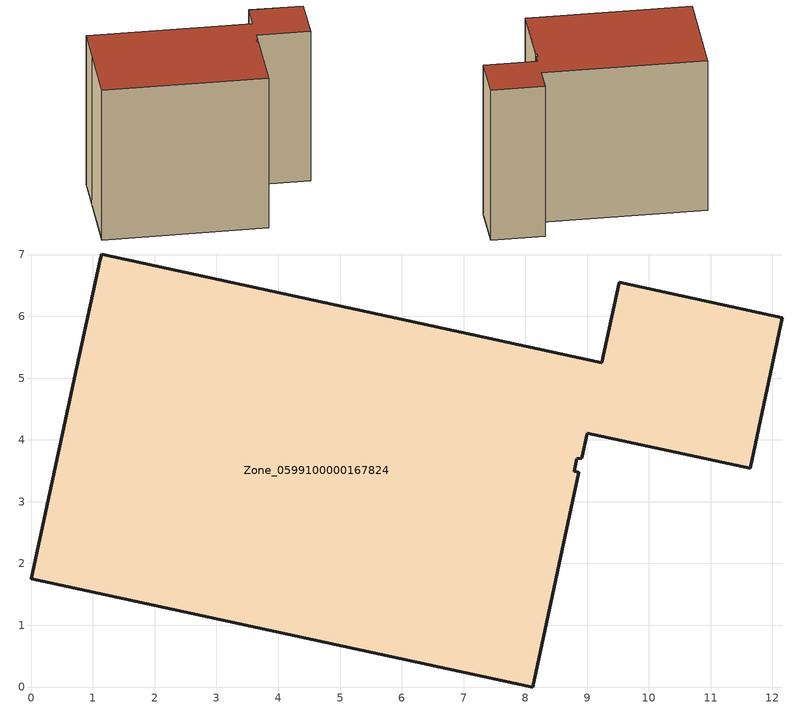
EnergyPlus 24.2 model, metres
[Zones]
Zone_0599100000167824
 floor ground (C_G): 8.86,3.48 8.12,0 0,1.75 0.74,5.18 1.12,6.93 1.14,7.01 9.24,5.25 9.52,6.55 12.16,5.98 11.64,3.54 9,4.11 8.91,3.71 8.83,3.69 8.79,3.49 z0
 wall outside (C_F): 8.12,0 8.86,3.48 8.79,3.49 8.83,3.69 8.91,3.71 9,4.11 11.64,3.54 12.16,5.98 9.52,6.55 9.24,5.25 1.14,7.01 1.12,6.93 0.74,5.18 0,1.75 8.12,0 z0:8.56
 roof outside (C_R): 1.12,6.93 0.74,5.18 0,1.75 8.12,0 8.86,3.48 8.79,3.49 8.83,3.69 8.91,3.71 9,4.11 11.64,3.54 12.16,5.98 9.52,6.55 9.24,5.25 1.14,7.01 z8.56
[BUILDING]
Pand.0599100000167824: North Axis=0; Terrain=City; Loads Convergence Tolerance Value=0.04; Temperature Convergence Tolerance Value=0.4; Solar Distribution=FullExterior; Maximum Number of Warmup Days=25; Minimum Number of Warmup Days=1
[Site:Location]
Rotterdam.The.Hague.AP_ZH_NLD Design_Conditions: Latitude=51.96; Longitude=4.45; Time Zone=1; Elevation=-4.5
[SITE:GROUNDTEMPERATURE:BUILDINGSURFACE]
18, 18, 18, 18, 18, 18, 18, 18, 18, 18, 18, 18
[MATERIAL] Thermal Absorptance=0.9; Solar Absorptance=0.7; Visible Absorptance=0.7
Name | Roughness | Thickness | Conductivity | Density | Specific Heat
G.TI.1975-1991 | MediumSmooth | 0.15 | 0.288461 | 540 | 1210
F.TI.1975-1991 | Rough | 0.3 | 0.230769 | 1920 | 840
R.TI.1975-1991 | MediumRough | 0.2 | 0.153846 | 1500 | 1000
[CONSTRUCTION]
C_G: G.TI.1975-1991
C_F: F.TI.1975-1991
C_R: R.TI.1975-1991
[ZONE]
Zone_0599100000167824: Type=1; Multiplier=1; Ceiling Height=Autocalculate; Volume=Autocalculate; Floor Area=autocalculate; Part of Total Floor Area=Yes
[ZONEINFILTRATION:DESIGNFLOWRATE]
Infil_Zone_0599100000167824: Zone or ZoneList or Space or SpaceList=Zone_0599100000167824; Schedule=AlwaysOn; Design Flow Rate Calculation Method=Flow/Area; Flow Rate per Floor Area=0.003; Constant Term Coefficient=1; Temperature Term Coefficient=0; Velocity Term Coefficient=0; Velocity Squared Term Coefficient=0
[HVACTEMPLATE:ZONE:IDEALLOADSAIRSYSTEM]
Zone_0599100000167824: Maximum Heating Supply Air Temperature=50; Minimum Cooling Supply Air Temperature=13; Maximum Heating Supply Air Humidity Ratio=0.0156; Minimum Cooling Supply Air Humidity Ratio=0.0077; Heating Limit=NoLimit; Cooling Limit=NoLimit; Dehumidification Control Type=ConstantSensibleHeatRatio; Cooling Sensible Heat Ratio=0.7; Dehumidification Setpoint=60; Humidification Control Type=None; Humidification Setpoint=30; Outdoor Air Method=None; Outdoor Air Flow Rate per Person=0.00944; Outdoor Air Flow Rate per Zone Floor Area=0; Outdoor Air Flow Rate per Zone=0; Demand Controlled Ventilation Type=None; Outdoor Air Economizer Type=NoEconomizer; Heat Recovery Type=None; Sensible Heat Recovery Effectiveness=0.7; Latent Heat Recovery Effectiveness=0.65
[ZONECONTROL:THERMOSTAT]
ThermostatControl_Zone_0599100000167824: Zone or ZoneList=Zone_0599100000167824; Control Type Schedule=DualSetpointControlType; Control 1=Thermostat_Zone_0599100000167824; Temperature Difference Between Cutout And Setpoint=0
[THERMOSTATSETPOINT:DUALSETPOINT]
Thermostat_Zone_0599100000167824: Heating Setpoint Temperature Schedule=HeatingSetpoint_Zone_0599100000167824; Cooling Setpoint Temperature Schedule=CoolingSetpoint_Zone_0599100000167824
[SCHEDULE:COMPACT]
HeatingSetpoint_Zone_0599100000167824: Through: 12/31, For: AllDays, Until: 24:00, 21
CoolingSetpoint_Zone_0599100000167824: Through: 12/31, For: AllDays, Until: 24:00, 24
DualSetpointControlType: Through: 12/31, For: AllDays, Until: 24:00, 4
AlwaysOn: Through: 12/31, For: AllDays, Until: 24:00, 1
